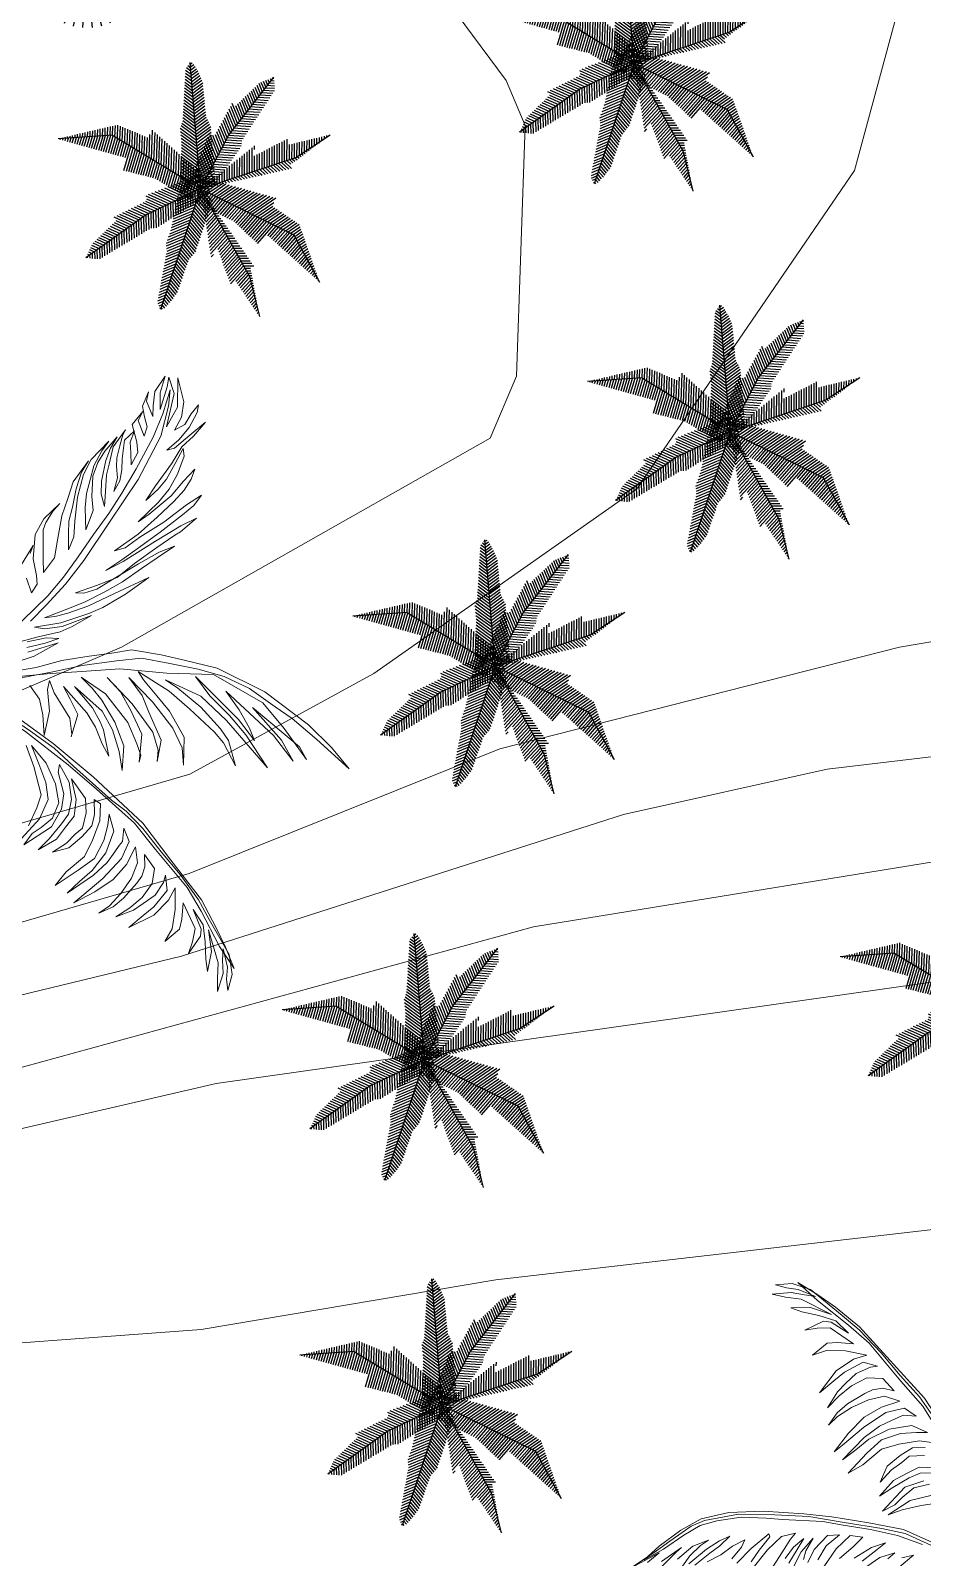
# Model space of a CAD drawing. Header units: millimetres. Extents: x 72 to 2826, y -203 to 794.
# Drawn here: x 1719.53 to 1729.03, y 333.24 to 349.51 of the extents above; entities that cross this region are included whole.
import ezdxf

# ---------------------------------------------------------------- set-up
doc = ezdxf.new("R2010")
doc.units = ezdxf.units.MM
doc.layers.add('01_Fina', color=250, linetype='Continuous', lineweight=15)
doc.layers.add('2D VEGETACION', color=74, linetype='Continuous', lineweight=5)
doc.layers.add('BOSQUENUEVO', color=64, linetype='Continuous')
doc.layers.add('FURN', color=253, linetype='Continuous')

# ---------------------------------------------------------------- blocks, each defined once
blk = doc.blocks.new('A-19')
at = {"layer": '2D VEGETACION'}
for points in [[(-0.0009, 0.1149), (0.0033, 0.1653), (0.003, 0.2253), (0.0087, 0.2883), (0.0156, 0.3399), (0.0192, 0.3846), (0.0468, 0.4471), (0.0704, 0.4926), (0.1082, 0.5631), (0.1877, 0.6544), (0.2856, 0.7318), (0.3487, 0.7691), (0.4059, 0.796), (0.3228, 0.7418), (0.2623, 0.6993), (0.2272, 0.6687), (0.1717, 0.6222), (0.131, 0.5739), (0.1002, 0.5207), (0.071, 0.4617), (0.0431, 0.4023), (0.0344, 0.3455), (0.0252, 0.267), (0.0228, 0.1992), (0.0162, 0.1014)], [(0.0397, 0.1405), (0.0753, 0.154), (0.1114, 0.1528), (0.1577, 0.1435), (0.1069, 0.169), (0.058, 0.1771), (0.0395, 0.1866), (0.0691, 0.1899), (0.134, 0.2097), (0.1704, 0.2054), (0.1764, 0.2018), (0.131, 0.2298), (0.0929, 0.2215), (0.061, 0.214), (0.1319, 0.2506), (0.1687, 0.2615), (0.2093, 0.2667), (0.2403, 0.2738), (0.1795, 0.2774), (0.1594, 0.2744), (0.1248, 0.2656), (0.0676, 0.2386), (0.137, 0.2853), (0.1843, 0.2969), (0.2357, 0.2996), (0.2795, 0.2955), (0.226, 0.3133), (0.1688, 0.3068), (0.1128, 0.2911), (0.0811, 0.2762), (0.0507, 0.2586), (0.1009, 0.3027), (0.1769, 0.3353), (0.2293, 0.3428), (0.2563, 0.3448), (0.2705, 0.3375), (0.2109, 0.3589), (0.1524, 0.3485), (0.1051, 0.337), (0.0659, 0.3152), (0.1382, 0.3558), (0.2128, 0.3845), (0.2551, 0.3862), (0.2797, 0.3773), (0.2353, 0.3984), (0.1663, 0.3873), (0.1258, 0.3822), (0.0788, 0.3632), (0.1458, 0.4013), (0.2156, 0.431), (0.2641, 0.4399), (0.3027, 0.4334), (0.2418, 0.4509), (0.1757, 0.4337), (0.1352, 0.4146), (0.0921, 0.3943), (0.0706, 0.3874), (0.132, 0.4442), (0.1824, 0.4788), (0.2477, 0.5203), (0.2767, 0.534), (0.334, 0.5471), (0.274, 0.5467), (0.2437, 0.5357), (0.1851, 0.5048), (0.1298, 0.4647), (0.1049, 0.4423), (0.1609, 0.5106), (0.2289, 0.5534), (0.357, 0.617), (0.2719, 0.5877), (0.22, 0.5632), (0.1653, 0.5309), (0.1148, 0.5103), (0.2334, 0.5803), (0.2892, 0.6034), (0.2595, 0.6001), (0.2127, 0.5877), (0.1644, 0.5692), (0.2894, 0.6486), (0.3566, 0.6771), (0.3041, 0.6631), (0.2156, 0.6181), (0.3288, 0.6995), (0.3608, 0.707), (0.2796, 0.6762), (0.2109, 0.6439), (0.1201, 0.5516), (0.0908, 0.4495), (0.0545, 0.3486), (0.0366, 0.252), (0.0253, 0.1939), (0.0132, 0.1215)], [(-0.0186, 0.1022), (-0.0223, 0.1672), (-0.0379, 0.2276), (-0.0352, 0.1557)], [(-0.0461, 0.156), (-0.0447, 0.1986), (-0.0474, 0.2317), (-0.0558, 0.204), (-0.0586, 0.1597)], [(-0.0627, 0.1341), (-0.0628, 0.1868), (-0.0611, 0.2381), (-0.0666, 0.2678), (-0.0798, 0.3164), (-0.0723, 0.2457), (-0.0767, 0.205), (-0.0863, 0.1843), (-0.0806, 0.2451), (-0.0851, 0.3117), (-0.0904, 0.3458), (-0.107, 0.4036), (-0.1304, 0.4646), (-0.1149, 0.3794), (-0.1021, 0.3134), (-0.0979, 0.2659), (-0.0981, 0.2389), (-0.1013, 0.2116), (-0.1067, 0.2618), (-0.1126, 0.3085), (-0.1236, 0.3592), (-0.1361, 0.4038), (-0.1541, 0.4534), (-0.1688, 0.4938), (-0.1848, 0.539), (-0.18, 0.5014), (-0.1664, 0.4498), (-0.1478, 0.3876), (-0.1344, 0.3433), (-0.133, 0.3128), (-0.1382, 0.2942), (-0.1427, 0.3448), (-0.148, 0.395), (-0.1696, 0.4407), (-0.1918, 0.4991), (-0.2085, 0.546), (-0.213, 0.5601), (-0.2333, 0.6032), (-0.226, 0.5647), (-0.2061, 0.4999), (-0.1919, 0.4539), (-0.1802, 0.4175), (-0.1703, 0.3737), (-0.1846, 0.4154), (-0.2002, 0.4553), (-0.2232, 0.5155), (-0.2488, 0.5744), (-0.2633, 0.6052), (-0.2815, 0.6278), (-0.2685, 0.5887), (-0.2437, 0.5294), (-0.2243, 0.4676), (-0.2095, 0.4295), (-0.2083, 0.4042), (-0.2321, 0.4661), (-0.2584, 0.5172), (-0.2834, 0.5634), (-0.3023, 0.5921), (-0.3223, 0.6139), (-0.3428, 0.6279), (-0.3223, 0.5956), (-0.297, 0.5602), (-0.2692, 0.5013), (-0.2589, 0.4728), (-0.2907, 0.5288), (-0.3131, 0.5602), (-0.3416, 0.5865), (-0.3772, 0.6117), (-0.3945, 0.6143), (-0.3659, 0.5879), (-0.3366, 0.5598), (-0.3197, 0.5355), (-0.3018, 0.5021), (-0.3285, 0.5314), (-0.3674, 0.5797), (-0.3989, 0.6122), (-0.416, 0.6439), (-0.4396, 0.6779), (-0.4201, 0.6366), (-0.4006, 0.5953), (-0.4006, 0.577), (-0.4159, 0.6095), (-0.4374, 0.6392), (-0.466, 0.6655), (-0.4823, 0.6728), (-0.4667, 0.6512), (-0.4467, 0.6316), (-0.4399, 0.6057), (-0.4647, 0.6285), (-0.497, 0.6423), (-0.5531, 0.6427), (-0.4891, 0.6256), (-0.4691, 0.606), (-0.4516, 0.5895), (-0.5213, 0.6254), (-0.5601, 0.6233), (-0.5398, 0.6145), (-0.4939, 0.5856), (-0.5307, 0.5952), (-0.5641, 0.616), (-0.5362, 0.584), (-0.506, 0.5724), (-0.4822, 0.5654), (-0.5197, 0.5606), (-0.5391, 0.5697), (-0.5109, 0.5486), (-0.4865, 0.5472), (-0.463, 0.5475), (-0.4442, 0.5349), (-0.4821, 0.531), (-0.4992, 0.5466), (-0.4768, 0.5152), (-0.435, 0.5156), (-0.4116, 0.5115), (-0.3886, 0.4901), (-0.415, 0.496), (-0.4389, 0.5008), (-0.4616, 0.517), (-0.4465, 0.4897), (-0.4068, 0.474), (-0.3831, 0.4669), (-0.3598, 0.4564), (-0.3398, 0.4368), (-0.3677, 0.4527), (-0.3933, 0.4567), (-0.4123, 0.4628), (-0.4368, 0.476), (-0.4591, 0.4891), (-0.4685, 0.4976), (-0.4385, 0.4612), (-0.4024, 0.4417), (-0.3809, 0.4303), (-0.3442, 0.4186), (-0.3122, 0.4079), (-0.3409, 0.4072), (-0.3695, 0.4153), (-0.4129, 0.4367), (-0.4373, 0.4543), (-0.4582, 0.4756), (-0.4337, 0.4398), (-0.4129, 0.4185), (-0.3855, 0.3991), (-0.3414, 0.3855), (-0.3098, 0.38), (-0.2713, 0.353), (-0.2942, 0.3583), (-0.3206, 0.3641), (-0.3508, 0.3757), (-0.3787, 0.3916), (-0.4075, 0.407), (-0.4361, 0.4333), (-0.4534, 0.4542), (-0.4228, 0.4052), (-0.3947, 0.3798), (-0.3478, 0.3534), (-0.2965, 0.3336), (-0.2624, 0.3228), (-0.2372, 0.3035), (-0.2726, 0.3126), (-0.3003, 0.321), (-0.3291, 0.3365), (-0.3669, 0.3552), (-0.4008, 0.3768), (-0.4216, 0.3982), (-0.384, 0.3525), (-0.3505, 0.3317), (-0.3158, 0.3083), (-0.265, 0.285), (-0.228, 0.268), (-0.2017, 0.2352), (-0.232, 0.2425), (-0.296, 0.2596), (-0.3102, 0.269), (-0.3318, 0.2922), (-0.344, 0.3112), (-0.3198, 0.2667), (-0.2904, 0.2386), (-0.2378, 0.2204), (-0.1991, 0.2182), (-0.1792, 0.2147), (-0.1635, 0.1974), (-0.1988, 0.1947)], [(-0.2513, 0.2172), (-0.2672, 0.228), (-0.2319, 0.192)], [(-0.1021, 0.179), (-0.1281, 0.2227), (-0.1634, 0.277), (-0.2052, 0.3315), (-0.2743, 0.4096), (-0.3519, 0.4967), (-0.4346, 0.5717), (-0.4961, 0.6061), (-0.531, 0.6187), (-0.4825, 0.5889), (-0.4372, 0.5543), (-0.3767, 0.499), (-0.3316, 0.4536), (-0.2943, 0.4131), (-0.2566, 0.3674), (-0.2163, 0.3208), (-0.1795, 0.2769), (-0.1474, 0.2318), (-0.0676, 0.0899)], [(0.0257, 0.022), (0.0889, 0.0841), (0.1807, 0.1586), (0.2771, 0.2277), (0.4069, 0.3105), (0.5049, 0.3513), (0.6099, 0.3954), (0.6794, 0.4121), (0.7275, 0.4219), (0.7794, 0.4281), (0.7229, 0.4089), (0.6345, 0.3888), (0.5741, 0.371), (0.4729, 0.3233), (0.4026, 0.2923), (0.3058, 0.2284), (0.2364, 0.1795), (0.1359, 0.1031), (0.0776, 0.0465), (0.0202, -0.0096), (0.0257, 0.022), (0.0257, 0.022)], [(0.1693, 0.0984), (0.2199, 0.1029), (0.2864, 0.1031), (0.3126, 0.0864), (0.3476, 0.0577)], [(0.3714, 0.0346), (0.3387, 0.0858), (0.3011, 0.1154), (0.262, 0.1206), (0.2171, 0.1155), (0.1726, 0.1096), (0.2201, 0.132), (0.2708, 0.1409), (0.3142, 0.1377), (0.3446, 0.1144), (0.3587, 0.0845), (0.3664, 0.0612), (0.3867, 0.0364), (0.3631, 0.107), (0.3295, 0.1395), (0.2972, 0.1533), (0.2467, 0.1532), (0.2303, 0.1605), (0.2745, 0.1717), (0.3144, 0.1668), (0.345, 0.1522), (0.3623, 0.1314), (0.3881, 0.0951), (0.4065, 0.0651), (0.3932, 0.1115), (0.3721, 0.1381), (0.3526, 0.1633), (0.3169, 0.1777), (0.269, 0.1787), (0.3199, 0.1985), (0.352, 0.1921), (0.3838, 0.1748), (0.3929, 0.1555), (0.4076, 0.1312), (0.4194, 0.0948), (0.4194, 0.1335), (0.4028, 0.1687), (0.3843, 0.1966), (0.3602, 0.2089), (0.3273, 0.217), (0.3402, 0.2285), (0.3778, 0.2172), (0.4163, 0.1902), (0.4475, 0.1629), (0.4707, 0.1136), (0.4943, 0.0818), (0.474, 0.141), (0.4571, 0.1836), (0.423, 0.2148), (0.3912, 0.2321), (0.3684, 0.2417), (0.408, 0.2421), (0.4512, 0.212), (0.4829, 0.1721), (0.4991, 0.1378), (0.5183, 0.1039), (0.4938, 0.1719), (0.4738, 0.2097), (0.4543, 0.2328), (0.4429, 0.2457), (0.4361, 0.2554), (0.4076, 0.2656), (0.4399, 0.2701), (0.4728, 0.2437), (0.5064, 0.1907), (0.533, 0.1344), (0.5429, 0.1133), (0.5311, 0.1658), (0.5143, 0.2127), (0.4887, 0.2512), (0.4554, 0.2806), (0.4918, 0.2763), (0.5218, 0.2539), (0.5498, 0.2219), (0.5704, 0.1897), (0.5802, 0.162), (0.5744, 0.197), (0.5612, 0.2251), (0.5359, 0.2627), (0.5232, 0.2782), (0.5048, 0.2899), (0.4771, 0.2962), (0.5135, 0.3102), (0.5458, 0.2964), (0.5708, 0.2662), (0.5862, 0.2337), (0.5979, 0.1973), (0.5937, 0.2405), (0.5843, 0.2651), (0.5728, 0.2962), (0.5499, 0.322), (0.5349, 0.331), (0.5696, 0.3259), (0.5978, 0.2865), (0.6111, 0.2584), (0.6293, 0.2196), (0.616, 0.2822), (0.5913, 0.3232), (0.5682, 0.3446), (0.6158, 0.3326), (0.6567, 0.3143), (0.6806, 0.2911), (0.6619, 0.3307), (0.6408, 0.3412), (0.6059, 0.3538), (0.6692, 0.3654), (0.6972, 0.3517), (0.7203, 0.3368), (0.6894, 0.3727), (0.6739, 0.3783), (0.6263, 0.372), (0.6653, 0.385), (0.7044, 0.3798), (0.7429, 0.3711), (0.7711, 0.3682), (0.7294, 0.3883), (0.6795, 0.3938), (0.7578, 0.3964), (0.7915, 0.3865), (0.8209, 0.3788), (0.7845, 0.4014), (0.7546, 0.4078), (0.7304, 0.4157), (0.773, 0.4143), (0.7989, 0.405), (0.8241, 0.4018), (0.7915, 0.4209), (0.7463, 0.4254), (0.6574, 0.4017), (0.6076, 0.389), (0.5413, 0.3631), (0.4806, 0.3344), (0.419, 0.3076), (0.3714, 0.2808), (0.3386, 0.2546), (0.2419, 0.1907), (0.1915, 0.1583), (0.1405, 0.116), (0.101, 0.0812)], [(-0.2731, -0.163), (-0.2768, -0.1938), (-0.2774, -0.2381), (-0.2747, -0.2713), (-0.2939, -0.2147), (-0.2928, -0.1669)], [(-0.3183, -0.1628), (-0.3192, -0.1998), (-0.3047, -0.2306), (-0.2929, -0.2508), (-0.2858, -0.2819), (-0.3262, -0.2192), (-0.3295, -0.1734)], [(-0.3401, -0.144), (-0.3482, -0.1769), (-0.3441, -0.204), (-0.332, -0.2456), (-0.321, -0.2802), (-0.3475, -0.24), (-0.3555, -0.2072), (-0.3617, -0.1757), (-0.3504, -0.1381)], [(-0.3843, -0.1574), (-0.3917, -0.192), (-0.3825, -0.2114), (-0.3719, -0.2386), (-0.3513, -0.2708), (-0.3825, -0.2457), (-0.3986, -0.2114), (-0.4083, -0.1795), (-0.4021, -0.1517)], [(-0.4053, -0.1243), (-0.4197, -0.16), (-0.4242, -0.2074), (-0.423, -0.2487), (-0.3993, -0.2989), (-0.3893, -0.3361), (-0.4229, -0.2831), (-0.4438, -0.2435), (-0.4471, -0.1977), (-0.4401, -0.1622), (-0.4335, -0.1375), (-0.4577, -0.1683), (-0.4624, -0.22), (-0.4522, -0.2711), (-0.436, -0.3054), (-0.4216, -0.3406), (-0.4589, -0.2797), (-0.4746, -0.2397), (-0.4808, -0.2104), (-0.4835, -0.1934), (-0.4858, -0.1816), (-0.4756, -0.1531), (-0.5, -0.1743), (-0.501, -0.2178), (-0.481, -0.2761), (-0.4545, -0.3324), (-0.4441, -0.3544), (-0.4771, -0.3119), (-0.5031, -0.2682), (-0.516, -0.2248), (-0.5185, -0.1808), (-0.5383, -0.2117), (-0.5392, -0.2487), (-0.5323, -0.2906), (-0.5205, -0.327), (-0.5067, -0.3517), (-0.5287, -0.3255), (-0.542, -0.2973), (-0.5554, -0.2531), (-0.5588, -0.2343), (-0.5566, -0.2117), (-0.5443, -0.1876), (-0.5778, -0.2056), (-0.5886, -0.2397), (-0.5799, -0.2786), (-0.5645, -0.3112), (-0.5448, -0.3438), (-0.5746, -0.3127), (-0.5884, -0.2902), (-0.6043, -0.2611), (-0.61, -0.2262), (-0.6079, -0.2101), (-0.6255, -0.2389), (-0.614, -0.2861), (-0.6007, -0.3143), (-0.5824, -0.353), (-0.6218, -0.3038), (-0.6377, -0.2586), (-0.6387, -0.2268), (-0.6606, -0.2716), (-0.672, -0.3135), (-0.6693, -0.3466), (-0.6876, -0.3079), (-0.6836, -0.2845), (-0.671, -0.2496), (-0.7198, -0.292), (-0.7266, -0.3209), (-0.7294, -0.3492), (-0.7384, -0.3028), (-0.7319, -0.2869), (-0.6977, -0.2546), (-0.7317, -0.276), (-0.7533, -0.3099), (-0.7711, -0.3452), (-0.7864, -0.3674), (-0.7758, -0.3237), (-0.7483, -0.2817), (-0.7997, -0.3393), (-0.8131, -0.3725), (-0.8267, -0.4004), (-0.8201, -0.3575), (-0.8073, -0.33), (-0.7968, -0.3067), (-0.8228, -0.3405), (-0.8325, -0.3655), (-0.8456, -0.3878), (-0.8395, -0.3506), (-0.8152, -0.3133), (-0.74, -0.2584), (-0.6988, -0.2293), (-0.6358, -0.1942), (-0.5751, -0.1656), (-0.5165, -0.1348), (-0.4643, -0.1155)], [(-0.046, -0.0129), (-0.1337, -0.023), (-0.2487, -0.0461), (-0.3646, -0.076), (-0.5106, -0.1245), (-0.6036, -0.1737), (-0.7053, -0.227), (-0.7619, -0.2688), (-0.7997, -0.3006), (-0.8383, -0.3371), (-0.7871, -0.3043), (-0.715, -0.2499), (-0.6637, -0.2149), (-0.5616, -0.1668), (-0.4939, -0.1327), (-0.383, -0.0987), (-0.3015, -0.0753), (-0.1777, -0.0459), (-0.0979, -0.0373), (-0.0172, -0.0283), (-0.046, -0.0129), (-0.046, -0.0129)], [(-0.1835, -0.1842), (-0.2337, -0.2465), (-0.2684, -0.3188), (-0.3028, -0.3964), (-0.3251, -0.4563), (-0.3545, -0.5444), (-0.3711, -0.621), (-0.373, -0.6854), (-0.3594, -0.737), (-0.3367, -0.7941), (-0.3155, -0.8346), (-0.3278, -0.7856), (-0.3471, -0.7334), (-0.3592, -0.6918), (-0.3596, -0.6522), (-0.3535, -0.5966), (-0.3375, -0.5418), (-0.3249, -0.5068), (-0.2973, -0.4196), (-0.278, -0.3761), (-0.2523, -0.3188), (-0.2236, -0.2633), (-0.1894, -0.2128)], [(-0.1535, -0.2775), (-0.1717, -0.2388), (-0.1719, -0.2658)], [(-0.1783, -0.2978), (-0.1874, -0.2785), (-0.1856, -0.3142), (-0.1729, -0.348)], [(-0.1879, -0.3551), (-0.2044, -0.3155), (-0.2147, -0.2935), (-0.212, -0.3267), (-0.1987, -0.3709)], [(-0.2068, -0.4038), (-0.2243, -0.3668), (-0.2402, -0.3399), (-0.2512, -0.3667), (-0.2295, -0.4059), (-0.1969, -0.4432)], [(-0.2162, -0.4523), (-0.2417, -0.4256), (-0.2583, -0.3904), (-0.2641, -0.4168), (-0.2411, -0.4543), (-0.2159, -0.4758)], [(-0.2252, -0.4834), (-0.2428, -0.4734), (-0.2666, -0.4503), (-0.243, -0.4843), (-0.2064, -0.5165)], [(-0.2251, -0.5178), (-0.2502, -0.492), (-0.271, -0.4706), (-0.2577, -0.4988), (-0.2374, -0.5236)], [(-0.2192, -0.5623), (-0.2519, -0.5272), (-0.2774, -0.5005), (-0.2875, -0.4859), (-0.2882, -0.5185), (-0.2665, -0.5577), (-0.2323, -0.6029)], [(-0.2496, -0.6003), (-0.2708, -0.5759), (-0.294, -0.5449), (-0.3014, -0.5452), (-0.279, -0.5927), (-0.2551, -0.632)], [(-0.2671, -0.6408), (-0.2878, -0.6129), (-0.3019, -0.6013), (-0.2947, -0.6324), (-0.2824, -0.6631), (-0.2749, -0.6972)], [(-0.2743, -0.7259), (-0.2929, -0.6864), (-0.3032, -0.66), (-0.3182, -0.6327), (-0.314, -0.6576), (-0.3035, -0.6913), (-0.2811, -0.7388)], [(-0.2793, -0.7541), (-0.2983, -0.7319), (-0.3146, -0.702), (-0.322, -0.6818), (-0.3172, -0.7193), (-0.2977, -0.7606)], [(-0.2861, -0.8079), (-0.3142, -0.7598), (-0.3212, -0.7449), (-0.302, -0.7971)], [(-0.3075, -0.8287), (-0.322, -0.7979), (-0.3045, -0.8693), (-0.3257, -0.8083), (-0.3418, -0.7675), (-0.3627, -0.7117), (-0.3672, -0.6794), (-0.3623, -0.6008), (-0.3396, -0.5213), (-0.3166, -0.447), (-0.2827, -0.3729), (-0.2482, -0.2932), (-0.2236, -0.245), (-0.1721, -0.181)]]:
    blk.add_lwpolyline(points, dxfattribs=at)
blk = doc.blocks.new('*X73')
at = {"color": 0}
for p, q in [((6.792, 6.57), (7.221, 6.749)), ((6.804, 6.629), (7.242, 6.812)), ((6.816, 6.688), (7.263, 6.874)), ((6.827, 6.747), (7.284, 6.937)), ((6.839, 6.806), (7.285, 6.992)), ((6.851, 6.865), (7.185, 7.004)), ((6.863, 6.924), (7.084, 7.017)), ((6.875, 6.983), (6.984, 7.029)), ((6.731, 6.273), (7.116, 6.434)), ((6.743, 6.333), (7.137, 6.497)), ((6.756, 6.392), (7.158, 6.56)), ((6.768, 6.451), (7.179, 6.623)), ((6.78, 6.511), (7.2, 6.686)), ((6.657, 6.026), (7.032, 6.182)), ((6.68, 6.09), (7.053, 6.245)), ((6.702, 6.153), (7.074, 6.308)), ((6.718, 6.214), (7.095, 6.371)), ((6.614, 5.9), (6.991, 6.057)), ((6.619, 5.848), (6.97, 5.994)), ((6.625, 5.796), (6.949, 5.931)), ((6.627, 5.742), (6.928, 5.868)), ((6.635, 5.963), (7.012, 6.12)), ((6.573, 5.449), (6.823, 5.553)), ((6.584, 5.508), (6.844, 5.616)), ((6.594, 5.566), (6.865, 5.679)), ((6.605, 5.625), (6.886, 5.742)), ((6.616, 5.684), (6.907, 5.805)), ((6.519, 5.156), (6.718, 5.239)), ((6.529, 5.214), (6.739, 5.302)), ((6.54, 5.273), (6.76, 5.365)), ((6.551, 5.332), (6.781, 5.428)), ((6.562, 5.39), (6.802, 5.49)), ((6.464, 4.862), (6.613, 4.924)), ((6.475, 4.921), (6.634, 4.987)), ((6.486, 4.98), (6.655, 5.05)), ((6.497, 5.038), (6.676, 5.113)), ((6.508, 5.097), (6.697, 5.176)), ((6.443, 4.745), (6.571, 4.798)), ((6.446, 4.692), (6.551, 4.736)), ((6.454, 4.803), (6.592, 4.861)), ((6.466, 4.646), (6.53, 4.673)), ((6.485, 4.6), (6.509, 4.61))]:
    blk.add_line(p, q, dxfattribs=at)
blk = doc.blocks.new('*X74')
at = {"color": 0}
for p, q in [((7.462, 6.51), (7.233, 6.785)), ((7.48, 6.566), (7.252, 6.841)), ((7.499, 6.622), (7.27, 6.896)), ((7.518, 6.678), (7.289, 6.952)), ((7.536, 6.733), (7.376, 6.926)), ((7.35, 6.175), (7.122, 6.45)), ((7.369, 6.231), (7.14, 6.506)), ((7.388, 6.287), (7.159, 6.562)), ((7.406, 6.343), (7.177, 6.617)), ((7.425, 6.399), (7.196, 6.673)), ((7.443, 6.454), (7.215, 6.729)), ((7.257, 5.896), (7.029, 6.171)), ((7.276, 5.952), (7.047, 6.227)), ((7.295, 6.008), (7.066, 6.283)), ((7.313, 6.064), (7.084, 6.338)), ((7.332, 6.119), (7.103, 6.394)), ((7.104, 5.612), (6.917, 5.836)), ((7.137, 5.65), (6.936, 5.892)), ((7.17, 5.689), (6.954, 5.948)), ((7.202, 5.729), (6.973, 6.003)), ((7.22, 5.785), (6.991, 6.059)), ((7.239, 5.84), (7.01, 6.115)), ((6.991, 5.357), (6.824, 5.557)), ((7.01, 5.412), (6.843, 5.613)), ((7.029, 5.467), (6.861, 5.669)), ((7.048, 5.522), (6.88, 5.724)), ((7.071, 5.573), (6.899, 5.78)), ((6.877, 5.025), (6.713, 5.222)), ((6.896, 5.08), (6.731, 5.278)), ((6.915, 5.136), (6.75, 5.334)), ((6.934, 5.191), (6.768, 5.39)), ((6.953, 5.246), (6.787, 5.445)), ((6.972, 5.301), (6.806, 5.501)), ((6.748, 4.788), (6.62, 4.943)), ((6.779, 4.83), (6.638, 4.999)), ((6.81, 4.871), (6.657, 5.055)), ((6.838, 4.915), (6.675, 5.111)), ((6.857, 4.97), (6.694, 5.166)), ((6.535, 4.576), (6.508, 4.608)), ((6.58, 4.601), (6.527, 4.664)), ((6.614, 4.637), (6.545, 4.72)), ((6.649, 4.674), (6.564, 4.776)), ((6.684, 4.71), (6.582, 4.831)), ((6.718, 4.747), (6.601, 4.887))]:
    blk.add_line(p, q, dxfattribs=at)
blk = doc.blocks.new('*X77')
at = {"color": 0}
for p, q in [((6.709, 7.061), (7.089, 6.889)), ((6.775, 7.087), (7.149, 6.917)), ((6.84, 7.112), (7.208, 6.945)), ((6.906, 7.137), (7.267, 6.974)), ((6.972, 7.162), (7.271, 7.027)), ((7.037, 7.187), (7.198, 7.115)), ((7.103, 7.212), (7.124, 7.203)), ((6.197, 6.744), (6.497, 6.609)), ((6.204, 6.851), (6.616, 6.665)), ((6.215, 6.791), (6.556, 6.637)), ((6.25, 6.885), (6.675, 6.693)), ((6.316, 6.91), (6.734, 6.721)), ((6.381, 6.936), (6.793, 6.749)), ((6.447, 6.961), (6.852, 6.777)), ((6.512, 6.986), (6.912, 6.805)), ((6.578, 7.011), (6.971, 6.833)), ((6.644, 7.036), (7.03, 6.861)), ((5.618, 6.458), (5.968, 6.299)), ((5.676, 6.486), (6.015, 6.333)), ((5.734, 6.515), (6.062, 6.367)), ((5.792, 6.544), (6.109, 6.4)), ((5.85, 6.572), (6.156, 6.434)), ((5.908, 6.601), (6.203, 6.467)), ((5.966, 6.63), (6.26, 6.496)), ((6.023, 6.658), (6.319, 6.524)), ((6.081, 6.687), (6.379, 6.552)), ((6.139, 6.716), (6.438, 6.581)), ((5.37, 6.131), (5.591, 6.031)), ((5.409, 6.168), (5.638, 6.064)), ((5.447, 6.206), (5.686, 6.098)), ((5.486, 6.243), (5.733, 6.131)), ((5.524, 6.281), (5.78, 6.165)), ((5.56, 6.429), (5.921, 6.266)), ((5.563, 6.318), (5.827, 6.199)), ((5.601, 6.356), (5.874, 6.232)), ((5.112, 5.864), (5.262, 5.795)), ((5.139, 5.906), (5.309, 5.829)), ((5.178, 5.944), (5.356, 5.863)), ((5.216, 5.981), (5.403, 5.896)), ((5.255, 6.019), (5.45, 5.93)), ((5.293, 6.056), (5.497, 5.963)), ((5.332, 6.093), (5.544, 5.997)), ((5.013, 5.634), (5.027, 5.627)), ((5.032, 5.68), (5.074, 5.661)), ((5.052, 5.726), (5.121, 5.695)), ((5.072, 5.772), (5.168, 5.728)), ((5.092, 5.818), (5.215, 5.762))]:
    blk.add_line(p, q, dxfattribs=at)
blk = doc.blocks.new('*X78')
at = {"color": 0}
for p, q in [((6.808, 6.457), (6.799, 6.752)), ((6.857, 6.488), (6.848, 6.775)), ((6.906, 6.519), (6.897, 6.798)), ((6.955, 6.55), (6.947, 6.822)), ((7.004, 6.582), (6.996, 6.845)), ((7.053, 6.613), (7.045, 6.868)), ((7.102, 6.644), (7.095, 6.892)), ((7.151, 6.675), (7.144, 6.915)), ((7.2, 6.707), (7.193, 6.939)), ((7.249, 6.738), (7.243, 6.962)), ((7.298, 6.769), (7.292, 6.985)), ((7.348, 6.8), (7.343, 6.941)), ((7.397, 6.832), (7.395, 6.88)), ((6.168, 6.12), (6.158, 6.436)), ((6.217, 6.15), (6.207, 6.471)), ((6.266, 6.179), (6.256, 6.494)), ((6.315, 6.202), (6.306, 6.518)), ((6.365, 6.206), (6.355, 6.541)), ((6.415, 6.21), (6.404, 6.565)), ((6.464, 6.238), (6.454, 6.588)), ((6.513, 6.269), (6.503, 6.611)), ((6.562, 6.3), (6.552, 6.635)), ((6.611, 6.332), (6.601, 6.658)), ((6.66, 6.363), (6.651, 6.681)), ((6.71, 6.394), (6.7, 6.705)), ((6.759, 6.425), (6.749, 6.728)), ((5.775, 5.883), (5.766, 6.156)), ((5.824, 5.913), (5.815, 6.191)), ((5.873, 5.942), (5.864, 6.226)), ((5.922, 5.972), (5.913, 6.261)), ((5.971, 6.002), (5.962, 6.296)), ((6.02, 6.031), (6.011, 6.331)), ((6.069, 6.061), (6.06, 6.366)), ((6.118, 6.09), (6.109, 6.401)), ((5.332, 5.617), (5.326, 5.841)), ((5.382, 5.647), (5.375, 5.876)), ((5.431, 5.676), (5.424, 5.911)), ((5.48, 5.706), (5.473, 5.946)), ((5.529, 5.735), (5.522, 5.981)), ((5.578, 5.765), (5.57, 6.016)), ((5.627, 5.795), (5.619, 6.051)), ((5.676, 5.824), (5.668, 6.086)), ((5.725, 5.854), (5.717, 6.121)), ((5.033, 5.606), (5.032, 5.631)), ((5.083, 5.601), (5.081, 5.666)), ((5.133, 5.596), (5.13, 5.701)), ((5.183, 5.591), (5.179, 5.736)), ((5.233, 5.586), (5.228, 5.771)), ((5.283, 5.587), (5.277, 5.806))]:
    blk.add_line(p, q, dxfattribs=at)
blk = doc.blocks.new('*X80')
at = {"color": 0}
for p, q in [((7.304, 7.045), (7.495, 7.177)), ((7.306, 7.108), (7.432, 7.195)), ((7.307, 6.987), (7.558, 7.16)), ((7.309, 7.17), (7.369, 7.212)), ((7.359, 6.962), (7.62, 7.142)), ((7.41, 6.936), (7.683, 7.125)), ((7.461, 6.911), (7.746, 7.107)), ((7.513, 6.886), (7.808, 7.09)), ((7.564, 6.861), (7.871, 7.073)), ((7.615, 6.835), (7.934, 7.055)), ((7.667, 6.81), (7.997, 7.038)), ((7.718, 6.785), (8.059, 7.02)), ((7.769, 6.759), (8.122, 7.003)), ((7.821, 6.734), (8.185, 6.985)), ((7.872, 6.709), (8.247, 6.968)), ((7.924, 6.683), (8.31, 6.95)), ((7.975, 6.658), (8.373, 6.933)), ((8.026, 6.633), (8.436, 6.915)), ((8.078, 6.608), (8.498, 6.898)), ((8.129, 6.582), (8.561, 6.88)), ((8.18, 6.557), (8.624, 6.863)), ((8.232, 6.532), (8.686, 6.845)), ((8.283, 6.506), (8.749, 6.828)), ((8.334, 6.481), (8.812, 6.81)), ((8.386, 6.456), (8.769, 6.72)), ((8.437, 6.43), (8.747, 6.644)), ((8.489, 6.405), (8.791, 6.614)), ((8.54, 6.38), (8.835, 6.584)), ((8.591, 6.354), (8.879, 6.553)), ((8.643, 6.329), (8.924, 6.523)), ((8.694, 6.304), (8.968, 6.493)), ((8.745, 6.279), (9.012, 6.462)), ((8.797, 6.253), (9.056, 6.432)), ((8.848, 6.228), (9.1, 6.402)), ((8.899, 6.203), (9.144, 6.371)), ((8.951, 6.177), (9.188, 6.341)), ((9.002, 6.152), (9.232, 6.311)), ((9.054, 6.127), (9.276, 6.28)), ((9.105, 6.101), (9.296, 6.233)), ((9.156, 6.076), (9.313, 6.184)), ((9.188, 6.037), (9.33, 6.136)), ((9.212, 5.993), (9.348, 6.087)), ((9.236, 5.949), (9.365, 6.038)), ((9.26, 5.905), (9.382, 5.989)), ((9.284, 5.86), (9.399, 5.94)), ((9.308, 5.816), (9.416, 5.891)), ((9.332, 5.772), (9.434, 5.842)), ((9.356, 5.728), (9.451, 5.793)), ((9.38, 5.684), (9.468, 5.744)), ((9.404, 5.64), (9.485, 5.696)), ((9.428, 5.596), (9.502, 5.647)), ((9.452, 5.551), (9.519, 5.598)), ((9.476, 5.507), (9.537, 5.549)), ((9.5, 5.463), (9.554, 5.5)), ((9.524, 5.419), (9.571, 5.451)), ((9.549, 5.375), (9.588, 5.402)), ((9.573, 5.331), (9.605, 5.353)), ((9.597, 5.287), (9.623, 5.304)), ((9.621, 5.242), (9.64, 5.256)), ((9.645, 5.198), (9.657, 5.207)), ((9.669, 5.154), (9.674, 5.158))]:
    blk.add_line(p, q, dxfattribs=at)
blk = doc.blocks.new('*X79')
at = {"color": 0}
for p, q in [((7.234, 6.712), (7.423, 6.93)), ((7.259, 6.818), (7.377, 6.953)), ((7.273, 6.681), (7.47, 6.907)), ((7.285, 6.924), (7.33, 6.976)), ((7.32, 6.659), (7.516, 6.884)), ((7.366, 6.636), (7.562, 6.861)), ((7.412, 6.613), (7.609, 6.839)), ((7.459, 6.59), (7.655, 6.816)), ((7.505, 6.567), (7.702, 6.793)), ((7.551, 6.544), (7.748, 6.77)), ((7.598, 6.521), (7.794, 6.747)), ((7.644, 6.498), (7.841, 6.724)), ((7.69, 6.475), (7.887, 6.701)), ((7.737, 6.452), (7.934, 6.679)), ((7.783, 6.43), (7.98, 6.656)), ((7.829, 6.407), (8.026, 6.633)), ((7.876, 6.384), (8.073, 6.61)), ((7.922, 6.361), (8.119, 6.587)), ((7.969, 6.338), (8.165, 6.564)), ((8.005, 6.304), (8.212, 6.541)), ((8.041, 6.269), (8.258, 6.519)), ((8.078, 6.235), (8.305, 6.496)), ((8.114, 6.201), (8.351, 6.473)), ((8.151, 6.167), (8.397, 6.45)), ((8.187, 6.132), (8.444, 6.427)), ((8.224, 6.098), (8.49, 6.404)), ((8.26, 6.064), (8.537, 6.381)), ((8.297, 6.03), (8.583, 6.359)), ((8.333, 5.995), (8.629, 6.336)), ((8.37, 5.961), (8.676, 6.313)), ((8.406, 5.927), (8.722, 6.29)), ((8.443, 5.893), (8.769, 6.267)), ((8.648, 6.052), (8.815, 6.244)), ((8.686, 6.02), (8.861, 6.221)), ((8.723, 5.986), (8.908, 6.199)), ((8.76, 5.953), (8.954, 6.176)), ((8.797, 5.919), (9.001, 6.153)), ((8.835, 5.886), (9.047, 6.13)), ((8.872, 5.853), (9.093, 6.107)), ((8.909, 5.819), (9.14, 6.084)), ((8.946, 5.786), (9.179, 6.053)), ((8.983, 5.752), (9.204, 6.006)), ((9.021, 5.719), (9.23, 5.959)), ((9.058, 5.686), (9.255, 5.913)), ((9.095, 5.652), (9.281, 5.866)), ((9.132, 5.619), (9.306, 5.819)), ((9.169, 5.585), (9.332, 5.772)), ((9.207, 5.552), (9.358, 5.725)), ((9.244, 5.518), (9.383, 5.678)), ((9.281, 5.485), (9.409, 5.632)), ((9.318, 5.452), (9.434, 5.585)), ((9.355, 5.418), (9.46, 5.538)), ((9.393, 5.385), (9.485, 5.491)), ((9.43, 5.351), (9.511, 5.444)), ((9.467, 5.318), (9.536, 5.397)), ((9.504, 5.285), (9.562, 5.351)), ((9.542, 5.251), (9.587, 5.304)), ((9.579, 5.218), (9.613, 5.257)), ((9.616, 5.184), (9.638, 5.21)), ((9.653, 5.151), (9.664, 5.163))]:
    blk.add_line(p, q, dxfattribs=at)
blk = doc.blocks.new('*X76')
at = {"color": 0}
for p, q in [((7.324, 6.95), (7.329, 6.95)), ((7.352, 6.9), (7.364, 6.9)), ((7.379, 6.85), (7.398, 6.85)), ((7.407, 6.8), (7.433, 6.8)), ((7.435, 6.75), (7.467, 6.75)), ((7.463, 6.7), (7.502, 6.7)), ((7.491, 6.65), (7.536, 6.65)), ((7.519, 6.6), (7.571, 6.6)), ((7.546, 6.55), (7.605, 6.55)), ((7.574, 6.5), (7.64, 6.5)), ((7.602, 6.45), (7.675, 6.45)), ((7.63, 6.4), (7.709, 6.4)), ((7.658, 6.35), (7.744, 6.35)), ((7.686, 6.3), (7.778, 6.3)), ((7.714, 6.25), (7.813, 6.25)), ((7.741, 6.2), (7.847, 6.2)), ((7.769, 6.15), (7.882, 6.15)), ((7.797, 6.1), (7.917, 6.1)), ((7.825, 6.05), (7.951, 6.05)), ((7.853, 6), (7.986, 6)), ((7.881, 5.95), (8.02, 5.95)), ((7.909, 5.9), (8.055, 5.9)), ((7.936, 5.85), (8.089, 5.85)), ((7.964, 5.8), (8.124, 5.8)), ((7.992, 5.75), (8.158, 5.75)), ((8.02, 5.7), (8.193, 5.7)), ((8.048, 5.65), (8.228, 5.65)), ((8.076, 5.6), (8.262, 5.6)), ((8.103, 5.55), (8.297, 5.55)), ((8.131, 5.5), (8.331, 5.5)), ((8.159, 5.45), (8.366, 5.45)), ((8.187, 5.4), (8.301, 5.4)), ((8.215, 5.35), (8.31, 5.35)), ((8.243, 5.3), (8.319, 5.3)), ((8.271, 5.25), (8.329, 5.25)), ((8.288, 5.2), (8.338, 5.2)), ((8.3, 5.15), (8.347, 5.15)), ((8.313, 5.1), (8.356, 5.1)), ((8.325, 5.05), (8.366, 5.05)), ((8.338, 5), (8.375, 5)), ((8.35, 4.95), (8.384, 4.95)), ((8.363, 4.9), (8.393, 4.9)), ((8.375, 4.85), (8.402, 4.85)), ((8.388, 4.8), (8.412, 4.8)), ((8.4, 4.75), (8.421, 4.75)), ((8.413, 4.7), (8.43, 4.7)), ((8.425, 4.65), (8.439, 4.65)), ((8.438, 4.6), (8.449, 4.6)), ((8.45, 4.55), (8.458, 4.55)), ((8.463, 4.5), (8.467, 4.5)), ((8.475, 4.45), (8.476, 4.45))]:
    blk.add_line(p, q, dxfattribs=at)
blk = doc.blocks.new('*X75')
at = {"color": 0}
for p, q in [((7.306, 6.959), (7.314, 6.968)), ((7.316, 6.896), (7.34, 6.922)), ((7.326, 6.832), (7.365, 6.876)), ((7.335, 6.769), (7.391, 6.83)), ((7.345, 6.705), (7.416, 6.783)), ((7.355, 6.642), (7.442, 6.737)), ((7.364, 6.578), (7.468, 6.691)), ((7.374, 6.515), (7.493, 6.645)), ((7.384, 6.451), (7.519, 6.599)), ((7.393, 6.388), (7.545, 6.553)), ((7.403, 6.324), (7.57, 6.507)), ((7.413, 6.261), (7.596, 6.461)), ((7.423, 6.197), (7.622, 6.415)), ((7.432, 6.134), (7.647, 6.369)), ((7.442, 6.07), (7.673, 6.323)), ((7.452, 6.006), (7.699, 6.277)), ((7.461, 5.943), (7.724, 6.231)), ((7.471, 5.879), (7.75, 6.185)), ((7.481, 5.816), (7.776, 6.139)), ((7.49, 5.752), (7.801, 6.093)), ((7.5, 5.689), (7.827, 6.047)), ((7.645, 5.773), (7.853, 6.001)), ((7.664, 5.72), (7.878, 5.955)), ((7.684, 5.668), (7.904, 5.908)), ((7.703, 5.615), (7.929, 5.862)), ((7.51, 5.625), (7.557, 5.677)), ((7.723, 5.562), (7.955, 5.816)), ((7.742, 5.509), (7.981, 5.77)), ((7.761, 5.456), (8.006, 5.724)), ((7.781, 5.403), (8.032, 5.678)), ((7.8, 5.35), (8.058, 5.632)), ((7.82, 5.297), (8.083, 5.586)), ((7.839, 5.245), (8.109, 5.54)), ((7.859, 5.192), (8.135, 5.494)), ((7.878, 5.139), (8.16, 5.448)), ((7.897, 5.086), (8.186, 5.402)), ((8.008, 5.132), (8.212, 5.356)), ((8.036, 5.09), (8.237, 5.31)), ((8.065, 5.047), (8.263, 5.264)), ((8.094, 5.004), (8.284, 5.213)), ((8.122, 4.962), (8.299, 5.155)), ((8.151, 4.919), (8.313, 5.097)), ((8.18, 4.876), (8.328, 5.038)), ((8.209, 4.834), (8.343, 4.98)), ((8.237, 4.791), (8.357, 4.922)), ((8.266, 4.748), (8.372, 4.864)), ((8.295, 4.705), (8.386, 4.806)), ((8.323, 4.663), (8.401, 4.747)), ((8.352, 4.62), (8.415, 4.689)), ((8.381, 4.577), (8.43, 4.631)), ((8.41, 4.535), (8.444, 4.573)), ((8.438, 4.492), (8.459, 4.515)), ((8.467, 4.449), (8.473, 4.456))]:
    blk.add_line(p, q, dxfattribs=at)
blk = doc.blocks.new('ARB16')
for points in [[(0.025, -0.003), (-0.153, 2.167)], [(0.025, -0.003), (0.504, 0.913), (1.281, 1.916)], [(0.025, -0.003), (-1.497, 0.92), (-2.419, 0.857)], [(0.025, -0.003), (1.656, 0.535), (2.249, 0.926)], [(0.025, -0.003), (-0.908, -0.446), (-1.941, -1.184)], [(0.025, -0.003), (-0.663, -2.069)], [(0.025, -0.003), (1.623, -0.79), (2.065, -1.602)], [(0.025, -0.003), (0.861, -1.504), (1.033, -2.192)]]:
    blk.add_lwpolyline(points)
at = {"xscale": -0.8550237249794747, "yscale": 0.8550237249794747, "zscale": 0.8550237249794747}
for name, p, rotation in [('*X73', (-4.622, 7.283), 166.2803685724027), ('*X74', (-4.622, 7.283), 166.2803685724027), ('*X77', (6.238, 6.005), 87.7934113527195), ('*X78', (6.238, 6.005), 87.7934113527195), ('*X80', (-1.655, -8.481), 302.5390603787091), ('*X79', (-1.655, -8.481), 302.5390603787091), ('*X75', (-0.524, 8.622), 137.3938790022308), ('*X76', (-0.524, 8.622), 137.3938790022308)]:
    blk.add_blockref(name, p, dxfattribs=dict(at, rotation=rotation))
at = {"xscale": 0.8550237249794747, "yscale": 0.8550237249794747, "zscale": 0.8550237249794747}
for name in ['*X77', '*X73', '*X80', '*X78', '*X74', '*X79', '*X75', '*X76']:
    blk.add_blockref(name, (-6.217, -5.98), dxfattribs=at)
blk = doc.blocks.new('abri')
at = {"layer": 'FURN'}
blk.add_hatch(color=256, dxfattribs=at).paths.add_polyline_path([(1541.448, 14.799), (1541.505, 14.893, -0.755152), (1541.367, 15.252), (1541.244, 15.241, -0.169075), (1540.976, 14.779), (1540.863, 14.698), (1540.921, 14.616, -0.248562)])
for p, q in [((1540.987, 16.191), (1540.811, 16.529)), ((1541.045, 16.216), (1540.924, 16.577)), ((1541.107, 16.231), (1541.043, 16.607)), ((1541.17, 16.237), (1541.166, 16.618)), ((1541.233, 16.233), (1541.289, 16.609)), ((1541.295, 16.219), (1541.409, 16.582)), ((1541.354, 16.195), (1541.523, 16.536)), ((1540.886, 16.116), (1540.614, 16.382)), ((1540.933, 16.158), (1540.706, 16.463)), ((1541.408, 16.162), (1541.628, 16.473)), ((1541.456, 16.122), (1541.723, 16.394)), ((1540.812, 16.013), (1540.472, 16.182)), ((1540.845, 16.067), (1540.535, 16.288)), ((1541.498, 16.074), (1541.804, 16.301)), ((1541.532, 16.02), (1541.869, 16.197)), ((1540.775, 15.892), (1540.398, 15.948)), ((1540.789, 15.954), (1540.426, 16.068)), ((1541.557, 15.962), (1541.917, 16.084)), ((1541.572, 15.901), (1541.947, 15.964)), ((1540.77, 15.829), (1540.39, 15.825)), ((1540.776, 15.766), (1540.401, 15.703)), ((1541.559, 15.713), (1541.922, 15.599)), ((1541.573, 15.774), (1541.95, 15.719)), ((1541.578, 15.838), (1541.958, 15.842)), ((1540.791, 15.705), (1540.431, 15.583)), ((1540.816, 15.647), (1540.479, 15.47)), ((1540.85, 15.593), (1540.544, 15.366)), ((1540.892, 15.545), (1540.625, 15.273)), ((1541.462, 15.551), (1541.734, 15.285)), ((1541.503, 15.6), (1541.813, 15.379)), ((1541.535, 15.654), (1541.876, 15.485)), ((1540.94, 15.504), (1540.72, 15.194)), ((1540.994, 15.472), (1540.825, 15.131)), ((1541.053, 15.448), (1540.939, 15.085)), ((1541.115, 15.434), (1541.059, 15.058)), ((1541.178, 15.43), (1541.182, 15.049)), ((1541.241, 15.435), (1541.305, 15.06)), ((1541.303, 15.451), (1541.424, 15.09)), ((1541.361, 15.476), (1541.537, 15.138)), ((1541.415, 15.509), (1541.641, 15.204)), ((1541.244, 15.241), (1541.367, 15.252)), ((1541.782, 14.944), (1541.677, 15.147)), ((1541.851, 14.973), (1541.778, 15.19)), ((1541.923, 14.991), (1541.886, 15.216)), ((1541.998, 14.998), (1541.996, 15.226)), ((1542.072, 14.992), (1542.106, 15.218)), ((1542.145, 14.975), (1542.214, 15.193)), ((1542.214, 14.947), (1542.316, 15.152)), ((1540.504, 14.709), (1540.317, 14.921)), ((1540.541, 14.736), (1540.403, 14.982)), ((1540.583, 14.754), (1540.499, 15.023)), ((1540.627, 14.763), (1540.601, 15.044)), ((1540.673, 14.762), (1540.706, 15.043)), ((1540.717, 14.752), (1540.808, 15.02)), ((1540.759, 14.733), (1540.903, 14.976)), ((1541.614, 14.799), (1541.428, 14.931)), ((1541.662, 14.856), (1541.499, 15.016)), ((1541.719, 14.905), (1541.583, 15.088)), ((1542.278, 14.909), (1542.411, 15.095)), ((1542.335, 14.861), (1542.495, 15.024)), ((1542.384, 14.804), (1542.568, 14.94)), ((1540.45, 14.637), (1540.193, 14.754)), ((1540.473, 14.676), (1540.247, 14.844)), ((1540.795, 14.706), (1540.986, 14.914)), ((1540.825, 14.672), (1541.055, 14.835)), ((1540.848, 14.632), (1541.107, 14.744)), ((1541.548, 14.665), (1541.33, 14.734)), ((1541.576, 14.735), (1541.371, 14.837)), ((1541.448, 14.799), (1541.505, 14.893)), ((1542.423, 14.741), (1542.626, 14.846)), ((1542.453, 14.672), (1542.669, 14.744)), ((1540.43, 14.548), (1540.148, 14.552)), ((1540.435, 14.594), (1540.16, 14.655)), ((1540.861, 14.589), (1541.138, 14.644)), ((1540.924, 14.612), (1540.864, 14.697)), ((1540.865, 14.543), (1541.148, 14.54)), ((1541.534, 14.58), (1541.308, 14.614)), ((1542.471, 14.6), (1542.696, 14.637)), ((1542.477, 14.525), (1542.705, 14.527)), ((1540.434, 14.503), (1540.157, 14.447)), ((1540.448, 14.46), (1540.189, 14.348)), ((1540.47, 14.42), (1540.24, 14.257)), ((1540.5, 14.386), (1540.309, 14.178)), ((1540.537, 14.359), (1540.393, 14.116)), ((1540.578, 14.34), (1540.488, 14.072)), ((1540.623, 14.33), (1540.59, 14.049)), ((1540.668, 14.329), (1540.694, 14.048)), ((1540.713, 14.338), (1540.797, 14.069)), ((1540.754, 14.356), (1540.893, 14.11)), ((1540.792, 14.382), (1540.978, 14.171)), ((1540.822, 14.416), (1541.049, 14.247)), ((1540.846, 14.455), (1541.102, 14.337)), ((1540.86, 14.498), (1541.136, 14.436)), ((1541.529, 14.506), (1541.301, 14.504)), ((1541.535, 14.432), (1541.31, 14.394)), ((1541.55, 14.371), (1541.333, 14.299)), ((1542.455, 14.378), (1542.673, 14.309)), ((1542.472, 14.451), (1542.697, 14.417)), ((1541.579, 14.303), (1541.376, 14.197)), ((1541.618, 14.239), (1541.435, 14.104)), ((1541.667, 14.183), (1541.507, 14.02)), ((1541.724, 14.135), (1541.592, 13.949)), ((1542.284, 14.139), (1542.419, 13.955)), ((1542.34, 14.188), (1542.503, 14.028)), ((1542.388, 14.245), (1542.574, 14.112)), ((1542.427, 14.309), (1542.631, 14.207)), ((1541.788, 14.096), (1541.686, 13.892)), ((1541.858, 14.068), (1541.789, 13.85)), ((1541.93, 14.051), (1541.896, 13.825)), ((1542.005, 14.046), (1542.007, 13.818)), ((1542.079, 14.052), (1542.117, 13.827)), ((1542.152, 14.07), (1542.224, 13.854)), ((1542.22, 14.1), (1542.326, 13.897))]:
    blk.add_line(p, q, dxfattribs=at)
at = {"layer": 'FURN', "color": 62}
for p, q in [((1541.174, 15.833), (1540.937, 16.16)), ((1541.174, 15.833), (1541.049, 16.217)), ((1541.174, 15.833), (1541.174, 16.237)), ((1541.174, 15.833), (1541.299, 16.217)), ((1541.174, 15.833), (1541.411, 16.16)), ((1541.174, 15.833), (1540.79, 15.958)), ((1541.174, 15.833), (1540.847, 16.071)), ((1541.174, 15.833), (1541.501, 16.071)), ((1541.174, 15.833), (1541.558, 15.958)), ((1541.174, 15.833), (1540.77, 15.833)), ((1541.174, 15.833), (1540.79, 15.709)), ((1541.174, 15.833), (1540.847, 15.596)), ((1541.174, 15.833), (1540.937, 15.507)), ((1541.174, 15.833), (1541.049, 15.45)), ((1541.174, 15.833), (1541.578, 15.833)), ((1541.174, 15.833), (1541.174, 15.43)), ((1541.174, 15.833), (1541.299, 15.45)), ((1541.174, 15.833), (1541.411, 15.507)), ((1541.174, 15.833), (1541.501, 15.596)), ((1541.174, 15.833), (1541.558, 15.709)), ((1542.001, 14.522), (1541.735, 14.916)), ((1542.001, 14.522), (1541.823, 14.963)), ((1542.001, 14.522), (1541.918, 14.99)), ((1542.001, 14.522), (1542.017, 14.997)), ((1542.001, 14.522), (1542.116, 14.984)), ((1542.001, 14.522), (1542.209, 14.95)), ((1540.648, 14.546), (1540.58, 14.753)), ((1540.648, 14.546), (1540.715, 14.753)), ((1542.001, 14.522), (1541.597, 14.774)), ((1542.001, 14.522), (1541.659, 14.852)), ((1542.001, 14.522), (1542.294, 14.897)), ((1542.001, 14.522), (1542.365, 14.828)), ((1542.001, 14.522), (1542.421, 14.746)), ((1540.648, 14.546), (1540.43, 14.546)), ((1540.648, 14.546), (1540.472, 14.674)), ((1540.648, 14.546), (1540.472, 14.418)), ((1540.648, 14.546), (1540.58, 14.339)), ((1540.648, 14.546), (1540.824, 14.674)), ((1540.648, 14.546), (1540.865, 14.546)), ((1540.648, 14.546), (1540.715, 14.339)), ((1540.648, 14.546), (1540.824, 14.418)), ((1542.001, 14.522), (1541.527, 14.488)), ((1542.001, 14.522), (1541.53, 14.588)), ((1542.001, 14.522), (1541.544, 14.39)), ((1542.001, 14.522), (1541.554, 14.684)), ((1542.001, 14.522), (1541.581, 14.298)), ((1542.001, 14.522), (1541.637, 14.216)), ((1542.001, 14.522), (1541.709, 14.147)), ((1542.001, 14.522), (1541.793, 14.094)), ((1542.001, 14.522), (1541.886, 14.06)), ((1542.001, 14.522), (1541.985, 14.046)), ((1542.001, 14.522), (1542.458, 14.653)), ((1542.001, 14.522), (1542.476, 14.555)), ((1542.001, 14.522), (1542.344, 14.192)), ((1542.001, 14.522), (1542.405, 14.27)), ((1542.001, 14.522), (1542.448, 14.359)), ((1542.001, 14.522), (1542.472, 14.456)), ((1542.001, 14.522), (1542.084, 14.053)), ((1542.001, 14.522), (1542.18, 14.081)), ((1542.001, 14.522), (1542.268, 14.128))]:
    blk.add_line(p, q, dxfattribs=at)
at = {"layer": 'FURN'}
for centre, radius, start, end in [((1540.446, 15.395), 0.813, 301.6104, 349.0648), ((1541.487, 15.092), 0.2, 126.9755, 275.2089), ((1541.357, 14.21), 0.596, 81.2227, 138.1085)]:
    blk.add_arc(centre, radius, start, end, dxfattribs=at)

msp = doc.modelspace()

# ---------------------------------------------------------------- linework, layer by layer
at = {"layer": '01_Fina', "color": 252, "linetype": 'Continuous', "lineweight": 9, "true_color": 0x939598}
for points in [[(1728.916, 350.28), (1728.306, 348.02), (1725.986, 344.63), (1723.186, 342.66), (1721.226, 341.59), (1715.516, 339.93), (1712.316, 339.48), (1709.376, 339.19), (1704.186, 339.12), (1702.106, 338.57), (1700.946, 338.85), (1700.056, 339.83), (1698.886, 342.7), (1697.686, 344.48), (1696.866, 345.2), (1693.686, 346.9), (1689.316, 349.49), (1686.086, 351.84)], [(1723.796, 350.06), (1724.596, 348.98), (1724.796, 348.5), (1724.706, 345.83), (1724.426, 345.17), (1720.496, 342.94), (1718.536, 342.1), (1716.236, 341.76), (1713.206, 340.56), (1710.966, 340), (1708.946, 340), (1706.716, 340.34), (1706.216, 340.63), (1704.846, 342.3), (1704.646, 342.87), (1705.066, 345.04), (1706.216, 346.81), (1708.026, 351.24)], [(1681.966, 338.45), (1688.576, 341.22), (1689.286, 341.3), (1691.646, 341.08), (1692.776, 340.3), (1695.206, 336.78), (1696.276, 336.13), (1697.876, 335.77), (1699.316, 335.77), (1701.966, 336.73), (1705.336, 338.32), (1712.556, 338.75), (1717.706, 339.51), (1721.216, 340.53), (1724.526, 341.86), (1728.786, 342.94), (1730.606, 343.25), (1736.726, 343.86), (1737.474, 344.077)], [(1737.474, 342.876), (1735.766, 342.56), (1728.016, 341.64), (1725.846, 341.16), (1721.136, 339.65), (1717.426, 338.75), (1705.626, 337.21), (1701.146, 335.24), (1691.236, 334.76), (1690.476, 334.48), (1689.146, 331.48), (1687.966, 330.42), (1686.666, 329.85), (1678.166, 329.15), (1677.296, 329.23), (1677.092, 329.293)], [(1737.474, 341.745), (1734.176, 341.16), (1730.176, 340.82), (1724.886, 339.96), (1718.906, 338.32), (1714.056, 337.42), (1709.846, 336.84), (1705.106, 335.42), (1702.566, 334.49), (1699.646, 333.82), (1698.746, 333.36), (1698.266, 332.35), (1698.406, 329.8), (1699.82, 323.217)], [(1733.779, 328.335), (1732.816, 336.78), (1732.476, 337.12), (1724.486, 336.2), (1721.346, 335.67), (1718.086, 335.43), (1717.266, 335.86), (1717.106, 336.85), (1717.746, 337.42), (1721.506, 338.29), (1734.066, 340.07), (1737.474, 340.765)]]:
    msp.add_lwpolyline(points, dxfattribs=at)

# ---------------------------------------------------------------- block references
at = {"lineweight": 100, "xscale": 0.8182511777390739, "yscale": 0.8182511777390739, "zscale": 0.8182511777390739, "rotation": 247.9147716791316}
msp.add_blockref('abri', (2182.259, 1523.593), dxfattribs=at)
at = {"layer": '2D VEGETACION', "xscale": 4.683593029606762, "yscale": 4.683593029606762, "zscale": 4.683593029606762, "rotation": 284.5812153900507}
for p in [(1718.836, 342.546), (1730.22, 332.77)]:
    msp.add_blockref('A-19', p, dxfattribs=at)
at = {"layer": 'BOSQUENUEVO', "xscale": 0.6211720672489845, "yscale": 0.6211720672489845, "zscale": 0.6211720672489845}
for p in [(1725.943, 349.164), (1721.324, 347.827), (1726.966, 345.24), (1724.463, 342.74), (1729.657, 339.11), (1723.71, 338.544), (1723.899, 334.865)]:
    msp.add_blockref('ARB16', p, dxfattribs=at)

doc.saveas('drawing.dxf')
